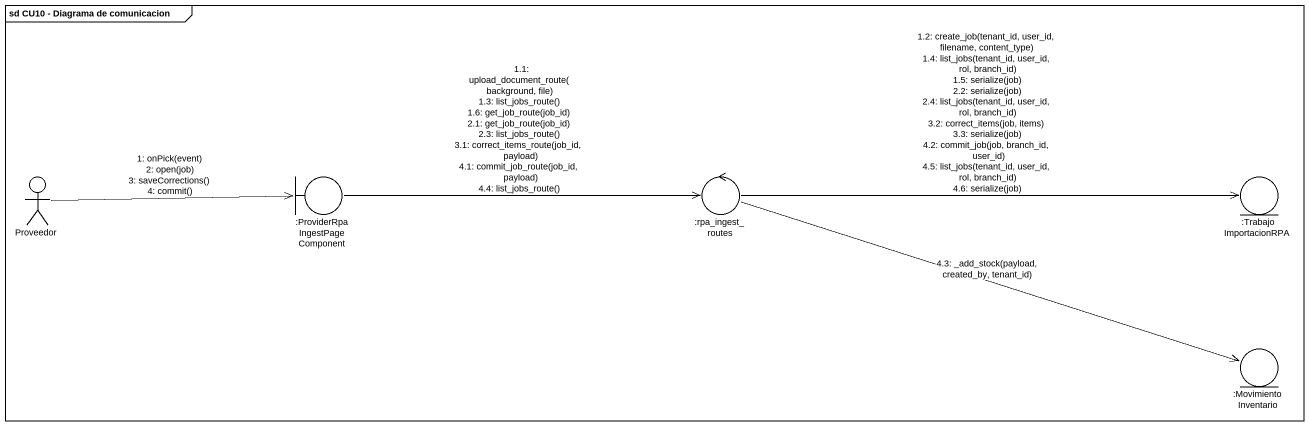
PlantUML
@startuml
mainframe sd CU10 - Diagrama de comunicacion
actor Proveedor
boundary ":ProviderRpaIngestPageComponent" as ProviderRpaIngestPageCompone
control ":rpa_ingest_routes" as rpa_ingest_routes
entity ":TrabajoImportacionRPA" as TrabajoImportacionRPA
entity ":MovimientoInventario" as MovimientoInventario
Proveedor -right-> ProviderRpaIngestPageCompone : 1: onPick(event)\n2: open(job)\n3: saveCorrections()\n4: commit()
ProviderRpaIngestPageCompone -right-> rpa_ingest_routes : 1.1: upload_document_route(background, file)\n1.3: list_jobs_route()\n1.6: get_job_route(job_id)\n2.1: get_job_route(job_id)\n2.3: list_jobs_route()\n3.1: correct_items_route(job_id, payload)\n4.1: commit_job_route(job_id, payload)\n4.4: list_jobs_route()
rpa_ingest_routes -right-> TrabajoImportacionRPA : 1.2: create_job(tenant_id, user_id, filename, content_type)\n1.4: list_jobs(tenant_id, user_id, rol, branch_id)\n1.5: serialize(job)\n2.2: serialize(job)\n2.4: list_jobs(tenant_id, user_id, rol, branch_id)\n3.2: correct_items(job, items)\n3.3: serialize(job)\n4.2: commit_job(job, branch_id, user_id)\n4.5: list_jobs(tenant_id, user_id, rol, branch_id)\n4.6: serialize(job)
rpa_ingest_routes -right-> MovimientoInventario : 4.3: _add_stock(payload, created_by, tenant_id)
@enduml
